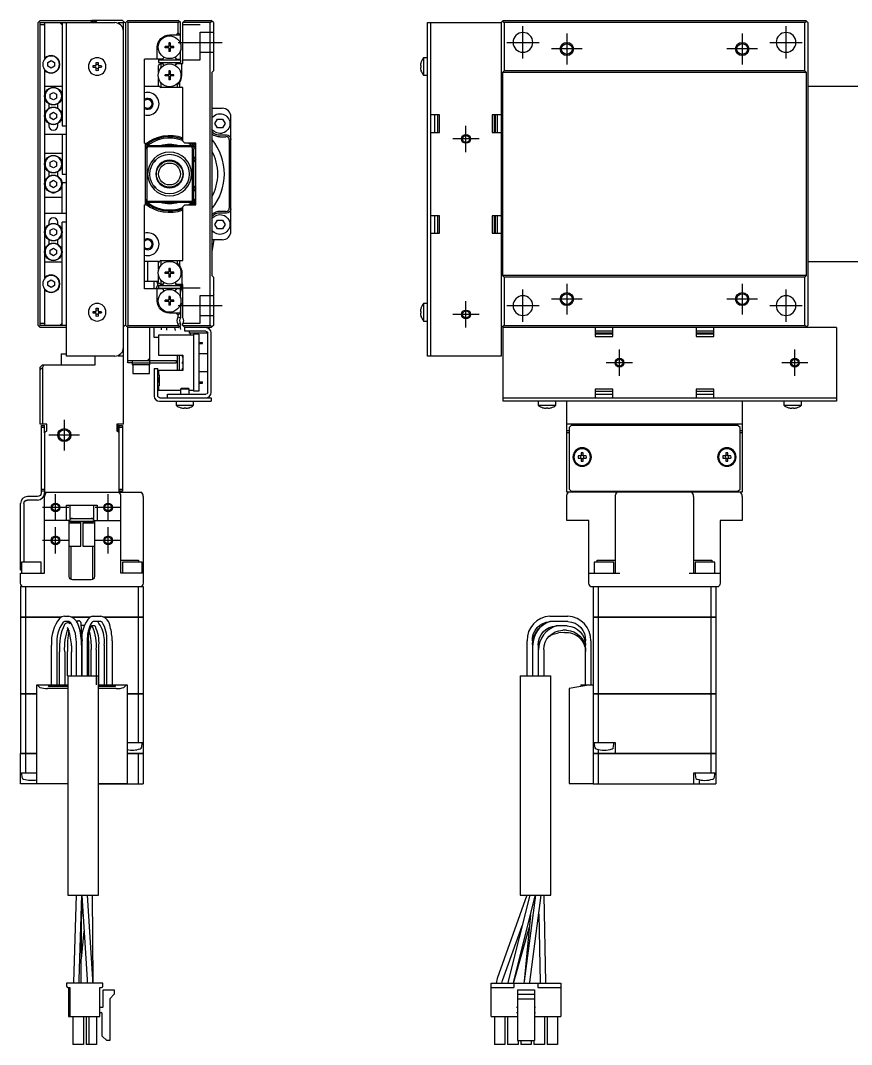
# Model space of a CAD drawing. Extents: x 0 to 727, y -8 to 425.
# Drawn here: x 384.5 to 574, y 103.5 to 336.9 of the extents above; entities that cross this region are included whole.
import ezdxf

# ---------------------------------------------------------------- set-up
doc = ezdxf.new("R2010")
doc.units = 0
doc.header["$LTSCALE"] = 0.5
doc.linetypes.add('CENTER', pattern=[50.8, 31.75, -6.35, 6.35, -6.35])
doc.linetypes.add('DASHED', pattern=[19.05, 12.7, -6.35])
for name, color, linetype in [('MSM_CENTER', 1, 'CENTER'), ('MSM_CONTINUOUS', 7, 'CONTINUOUS'), ('MSM_DASHED', 4, 'DASHED'), ('MSM_NARROW', 5, 'CONTINUOUS')]:
    doc.layers.add(name, color=color, linetype=linetype)

msp = doc.modelspace()

# ---------------------------------------------------------------- linework, layer by layer
at = {"layer": 'MSM_CENTER'}
for p, q in [((499.08, 328.21), (499.08, 335.61)), ((509.08, 333.91), (509.08, 326.91)), ((549.08, 333.91), (549.08, 326.91)), ((559.08, 328.21), (559.08, 335.61)), ((420.48, 331.91), (430.48, 331.91)), ((495.38, 331.91), (502.78, 331.91)), ((555.38, 331.91), (562.78, 331.91)), ((512.58, 330.41), (505.58, 330.41)), ((552.58, 330.41), (545.58, 330.41)), ((486.08, 306.91), (486.08, 312.91)), ((489.08, 309.91), (483.08, 309.91)), ((499.08, 268.21), (499.08, 275.61)), ((509.08, 276.91), (509.08, 269.91)), ((549.08, 276.91), (549.08, 269.91)), ((559.08, 268.21), (559.08, 275.61)), ((512.58, 273.41), (505.58, 273.41)), ((552.58, 273.41), (545.58, 273.41)), ((420.48, 271.91), (430.48, 271.91)), ((486.08, 266.91), (486.08, 272.91)), ((495.38, 271.91), (502.78, 271.91)), ((555.38, 271.91), (562.78, 271.91)), ((489.08, 269.91), (483.08, 269.91)), ((521.08, 255.91), (521.08, 261.91)), ((561.08, 255.91), (561.08, 261.91)), ((524.08, 258.91), (518.08, 258.91)), ((564.08, 258.91), (558.08, 258.91)), ((394.48, 245.91), (394.48, 238.91)), ((397.98, 242.41), (390.98, 242.41)), ((392.48, 222.91), (392.48, 228.91)), ((404.48, 222.91), (404.48, 228.91)), ((395.48, 225.91), (389.48, 225.91)), ((407.48, 225.91), (401.48, 225.91)), ((392.48, 215.41), (392.48, 221.41)), ((404.48, 215.41), (404.48, 221.41)), ((395.48, 218.41), (389.48, 218.41)), ((407.48, 218.41), (401.48, 218.41))]:
    msp.add_line(p, q, dxfattribs=at)
at = {"layer": 'MSM_CONTINUOUS'}
for p, q in [((388.98, 336.91), (388.48, 336.41)), ((388.48, 267.41), (388.48, 336.41)), ((388.73, 336.66), (388.98, 336.41)), ((388.98, 336.91), (400.48, 336.91)), ((388.98, 267.41), (388.98, 336.41)), ((388.98, 336.41), (405.98, 336.41)), ((389.98, 336.41), (389.98, 328.23)), ((393.48, 336.41), (393.98, 335.91)), ((393.98, 336.41), (393.98, 312.91)), ((394.98, 260.41), (394.98, 336.41)), ((400.98, 336.41), (400.48, 336.91)), ((400.48, 336.41), (400.73, 336.66)), ((400.58, 336.81), (400.78, 336.81)), ((400.68, 336.81), (400.78, 336.91)), ((407.78, 336.91), (400.78, 336.91)), ((401.08, 336.41), (401.08, 336.51)), ((401.28, 336.91), (401.28, 336.41)), ((401.48, 336.41), (401.48, 336.91)), ((401.48, 336.91), (401.98, 336.41)), ((406.78, 336.41), (407.98, 336.41)), ((408.48, 336.21), (407.78, 336.91)), ((407.98, 336.41), (408.13, 336.56)), ((407.98, 244.91), (407.98, 336.41)), ((408.48, 336.41), (408.98, 336.91)), ((408.48, 267.41), (408.48, 336.41)), ((408.73, 336.66), (408.98, 336.41)), ((408.98, 336.91), (420.48, 336.91)), ((420.48, 336.41), (408.98, 336.41)), ((408.98, 336.41), (408.98, 267.41)), ((420.98, 336.41), (420.48, 336.91)), ((420.48, 336.41), (420.73, 336.66)), ((420.48, 334.11), (420.48, 336.41)), ((420.98, 331.52), (420.98, 336.41)), ((421.98, 336.91), (421.48, 336.41)), ((421.48, 327.11), (421.48, 336.41)), ((427.78, 336.41), (421.48, 336.41)), ((421.98, 336.91), (427.98, 336.91)), ((427.78, 336.41), (428.13, 336.76)), ((427.78, 267.41), (427.78, 336.41)), ((428.48, 336.41), (427.98, 336.91)), ((428.48, 336.41), (428.48, 325.41)), ((477.28, 260.41), (477.28, 336.41)), ((477.28, 336.41), (494.08, 336.41)), ((478.08, 260.41), (478.08, 336.41)), ((494.08, 336.41), (494.58, 336.91)), ((494.08, 336.41), (494.08, 260.41)), ((494.43, 336.76), (494.78, 336.41)), ((494.58, 336.91), (563.58, 336.91)), ((494.78, 336.41), (494.78, 325.41)), ((563.38, 336.41), (494.78, 336.41)), ((563.38, 336.41), (563.73, 336.76)), ((563.38, 325.41), (563.38, 336.41)), ((563.58, 336.91), (564.08, 336.41)), ((564.08, 336.41), (564.08, 267.41)), ((389.98, 335.91), (388.98, 335.91)), ((420.48, 334.11), (419.98, 333.61)), ((420.84, 333.61), (420.48, 334.11)), ((418.63, 331.81), (418.34, 331.81)), ((418.34, 331.81), (418.34, 331.01)), ((418.48, 333.61), (420.98, 333.61)), ((418.63, 331.81), (418.63, 331.01)), ((415.68, 328.11), (415.68, 330.81)), ((418.28, 330.95), (417.48, 330.95)), ((417.48, 330.66), (417.48, 330.95)), ((418.28, 330.66), (417.48, 330.66)), ((418.01, 330.95), (418.01, 330.66)), ((418.63, 331.28), (418.34, 331.28)), ((418.34, 330.6), (418.34, 329.81)), ((418.34, 330.34), (418.63, 330.34)), ((418.63, 329.81), (418.34, 329.81)), ((418.63, 330.6), (418.63, 329.81)), ((419.48, 330.95), (418.69, 330.95)), ((419.48, 330.66), (418.69, 330.66)), ((418.95, 330.95), (418.95, 330.66)), ((419.48, 330.66), (419.48, 330.95)), ((420.98, 328.11), (420.98, 330.09)), ((390.73, 327.34), (391.48, 327.77)), ((390.73, 326.47), (390.73, 327.34)), ((391.48, 327.77), (392.23, 327.34)), ((392.23, 327.34), (392.23, 326.47)), ((401.78, 326.61), (401.78, 327.34)), ((402.18, 327.34), (402.18, 326.61)), ((416.93, 328.11), (412.78, 328.11)), ((412.78, 308.91), (412.78, 328.11)), ((415.98, 327.91), (415.98, 327.31)), ((415.98, 327.91), (420.98, 327.91)), ((415.98, 327.31), (420.98, 327.31)), ((416.48, 327.11), (415.98, 326.61)), ((416.48, 327.11), (416.48, 326.07)), ((416.48, 327.11), (416.93, 327.11)), ((417.08, 328.37), (416.93, 328.11)), ((416.93, 327.11), (417.06, 326.88)), ((420.03, 328.11), (419.88, 328.37)), ((420.03, 327.11), (419.9, 326.88)), ((420.03, 328.11), (420.98, 328.11)), ((420.03, 327.11), (421.48, 327.11)), ((420.98, 327.91), (420.98, 327.31)), ((421.28, 324.41), (421.28, 327.11)), ((475.82, 327.36), (475.82, 327.34)), ((476.38, 328.41), (476.38, 324.41)), ((477.28, 328.41), (476.38, 328.41)), ((389.98, 325.58), (389.98, 278.23)), ((391.48, 326.04), (390.73, 326.47)), ((392.23, 326.47), (391.48, 326.04)), ((401.05, 326.61), (401.78, 326.61)), ((401.78, 326.21), (401.05, 326.21)), ((401.78, 325.48), (401.78, 326.21)), ((402.18, 326.61), (402.91, 326.61)), ((402.91, 326.21), (402.18, 326.21)), ((402.18, 326.21), (402.18, 325.48)), ((415.98, 325.12), (415.98, 326.61)), ((418.28, 324.55), (417.48, 324.55)), ((417.48, 324.26), (417.48, 324.55)), ((418.01, 324.55), (418.01, 324.26)), ((418.63, 325.41), (418.34, 325.41)), ((418.34, 325.41), (418.34, 324.61)), ((418.63, 324.88), (418.34, 324.88)), ((418.63, 325.41), (418.63, 324.61)), ((419.48, 324.55), (418.69, 324.55)), ((418.95, 324.55), (418.95, 324.26)), ((419.48, 324.26), (419.48, 324.55)), ((428.48, 325.41), (428.13, 325.06)), ((428.13, 325.06), (428.13, 278.76)), ((475.69, 326.61), (475.82, 326.61)), ((475.82, 326.21), (475.69, 326.21)), ((475.82, 326.61), (475.82, 326.21)), ((475.82, 325.48), (475.82, 325.46)), ((494.78, 325.41), (494.43, 325.06)), ((494.43, 325.06), (494.43, 278.76)), ((563.73, 325.06), (494.43, 325.06)), ((563.38, 325.41), (494.78, 325.41)), ((563.73, 325.06), (563.38, 325.41)), ((563.73, 278.76), (563.73, 325.06)), ((415.98, 322.11), (415.98, 323.69)), ((415.98, 322.11), (416.48, 321.61)), ((416.48, 322.75), (416.48, 321.61)), ((418.28, 324.26), (417.48, 324.26)), ((418.34, 324.2), (418.34, 323.41)), ((418.34, 323.94), (418.63, 323.94)), ((418.63, 323.41), (418.34, 323.41)), ((418.63, 324.2), (418.63, 323.41)), ((419.48, 324.26), (418.69, 324.26)), ((420.28, 321.61), (420.28, 322.26)), ((420.78, 322.81), (420.78, 321.61)), ((476.38, 324.41), (477.28, 324.41)), ((389.98, 321.91), (393.98, 321.91)), ((391.23, 320.09), (391.98, 320.52)), ((391.23, 319.22), (391.23, 320.09)), ((391.98, 320.52), (392.73, 320.09)), ((392.73, 320.09), (392.73, 319.22)), ((412.78, 321.91), (416.18, 321.91)), ((421.48, 321.61), (416.48, 321.61)), ((421.48, 309.41), (421.48, 321.61)), ((564.08, 321.91), (601.58, 321.91)), ((390.98, 317.92), (390.98, 316.89)), ((391.98, 318.79), (391.23, 319.22)), ((392.73, 319.22), (391.98, 318.79)), ((392.98, 316.89), (392.98, 317.92)), ((391.23, 315.59), (391.98, 316.02)), ((391.23, 314.72), (391.23, 315.59)), ((391.98, 316.02), (392.73, 315.59)), ((392.73, 315.59), (392.73, 314.72)), ((428.13, 316.91), (430.48, 316.91)), ((480.08, 315.41), (478.08, 315.41)), ((478.88, 315.41), (478.88, 311.41)), ((479.58, 315.41), (479.58, 311.41)), ((480.08, 311.41), (480.08, 315.41)), ((494.08, 315.41), (492.08, 315.41)), ((492.08, 315.41), (492.08, 311.41)), ((492.58, 311.41), (492.58, 315.41)), ((492.78, 311.41), (492.78, 315.41)), ((493.28, 311.41), (493.28, 315.41)), ((390.98, 313.42), (390.98, 312.91)), ((391.98, 314.29), (391.23, 314.72)), ((392.73, 314.72), (391.98, 314.29)), ((392.98, 312.91), (392.98, 313.42)), ((393.98, 312.91), (394.98, 312.91)), ((428.83, 313.41), (429.4, 314.41)), ((429.4, 312.41), (428.83, 313.41)), ((429.4, 314.41), (430.56, 314.41)), ((430.56, 314.41), (431.14, 313.41)), ((431.14, 313.41), (430.56, 312.41)), ((432.48, 288.91), (432.48, 314.91)), ((394.98, 310.91), (389.98, 310.91)), ((393.98, 310.91), (393.98, 301.91)), ((430.56, 312.41), (429.4, 312.41)), ((429.98, 310.81), (431.48, 310.81)), ((429.98, 310.42), (431.35, 310.42)), ((478.08, 311.41), (480.08, 311.41)), ((492.08, 311.41), (494.08, 311.41)), ((412.78, 308.91), (412.98, 308.91)), ((412.98, 294.91), (412.98, 308.91)), ((413.48, 308.11), (413.28, 307.91)), ((413.48, 308.11), (413.78, 308.41)), ((423.48, 308.11), (413.48, 308.11)), ((413.78, 308.41), (423.18, 308.41)), ((421.98, 308.91), (421.48, 309.41)), ((424.48, 308.91), (421.98, 308.91)), ((423.18, 308.41), (423.98, 307.61)), ((424.48, 294.91), (424.48, 308.91)), ((432.1, 309.68), (432.1, 294.13)), ((393.98, 306.61), (389.98, 306.61)), ((412.98, 307.61), (413.28, 307.91)), ((413.28, 307.91), (413.28, 295.91)), ((423.68, 295.91), (423.68, 307.91)), ((423.98, 307.61), (423.98, 296.21)), ((391.23, 304.59), (391.98, 305.02)), ((391.23, 303.72), (391.23, 304.59)), ((391.98, 303.29), (391.23, 303.72)), ((391.98, 305.02), (392.73, 304.59)), ((392.73, 303.72), (391.98, 303.29)), ((392.73, 304.59), (392.73, 303.72)), ((414.92, 304.66), (414.92, 304.66)), ((414.92, 304.66), (415.06, 304.66)), ((415.06, 304.66), (415.28, 304.88)), ((415.06, 304.66), (415.06, 304.83)), ((415.28, 305.07), (415.28, 304.88)), ((417.11, 304.71), (417.04, 304.71)), ((417.11, 304.71), (417.17, 304.77)), ((419.79, 304.77), (419.86, 304.71)), ((419.92, 304.71), (419.86, 304.71)), ((390.98, 302.42), (390.98, 301.39)), ((392.98, 301.39), (392.98, 302.42)), ((393.98, 301.91), (394.98, 301.91)), ((415.52, 302.97), (415.52, 302.97)), ((421.45, 302.97), (421.45, 302.97)), ((391.23, 300.09), (391.98, 300.52)), ((391.23, 299.22), (391.23, 300.09)), ((391.98, 298.79), (391.23, 299.22)), ((391.98, 300.52), (392.73, 300.09)), ((392.73, 299.22), (391.98, 298.79)), ((392.73, 300.09), (392.73, 299.22)), ((393.98, 292.91), (393.98, 299.91)), ((394.98, 299.91), (393.98, 299.91)), ((415.06, 299.16), (414.92, 299.16)), ((414.92, 299.16), (414.92, 299.16)), ((415.06, 298.99), (415.06, 299.16)), ((415.28, 298.93), (415.06, 299.16)), ((415.28, 298.93), (415.28, 298.74)), ((389.98, 296.61), (393.98, 296.61)), ((412.78, 294.91), (412.98, 294.91)), ((412.78, 275.71), (412.78, 294.91)), ((413.78, 295.41), (412.98, 296.21)), ((413.48, 295.71), (423.48, 295.71)), ((423.18, 295.41), (413.78, 295.41)), ((421.48, 294.41), (421.98, 294.91)), ((421.48, 282.21), (421.48, 294.41)), ((421.98, 294.91), (424.48, 294.91)), ((423.48, 295.71), (423.18, 295.41)), ((423.48, 295.71), (423.68, 295.91)), ((423.98, 296.21), (423.68, 295.91)), ((394.98, 292.91), (389.98, 292.91)), ((431.35, 293.39), (429.98, 293.39)), ((431.48, 293.01), (429.98, 293.01)), ((480.08, 292.41), (478.08, 292.41)), ((478.88, 292.41), (478.88, 288.41)), ((479.58, 292.41), (479.58, 288.41)), ((480.08, 288.41), (480.08, 292.41)), ((494.08, 292.41), (492.08, 292.41)), ((492.08, 292.41), (492.08, 288.41)), ((492.58, 288.41), (492.58, 292.41)), ((492.78, 288.41), (492.78, 292.41)), ((493.28, 288.41), (493.28, 292.41)), ((390.98, 290.91), (390.98, 290.39)), ((391.23, 289.09), (391.98, 289.52)), ((391.98, 289.52), (392.73, 289.09)), ((392.98, 290.39), (392.98, 290.91)), ((393.98, 267.41), (393.98, 290.91)), ((394.98, 290.91), (393.98, 290.91)), ((428.83, 290.41), (429.4, 291.41)), ((429.4, 289.41), (428.83, 290.41)), ((429.4, 291.41), (430.56, 291.41)), ((430.56, 291.41), (431.14, 290.41)), ((431.14, 290.41), (430.56, 289.41)), ((391.23, 288.22), (391.23, 289.09)), ((391.98, 287.79), (391.23, 288.22)), ((392.73, 288.22), (391.98, 287.79)), ((392.73, 289.09), (392.73, 288.22)), ((430.56, 289.41), (429.4, 289.41)), ((478.08, 288.41), (480.08, 288.41)), ((492.08, 288.41), (494.08, 288.41)), ((390.98, 286.92), (390.98, 285.89)), ((391.23, 284.59), (391.98, 285.02)), ((391.98, 285.02), (392.73, 284.59)), ((392.98, 285.89), (392.98, 286.92)), ((428.61, 286.91), (428.13, 284.22)), ((430.48, 286.91), (428.13, 286.91)), ((391.23, 283.72), (391.23, 284.59)), ((391.98, 283.29), (391.23, 283.72)), ((392.73, 283.72), (391.98, 283.29)), ((392.73, 284.59), (392.73, 283.72)), ((389.98, 281.91), (393.98, 281.91)), ((415.98, 281.96), (412.78, 281.96)), ((413.48, 281.96), (413.48, 277.46)), ((416.48, 282.21), (415.98, 281.71)), ((415.98, 280.12), (415.98, 281.96)), ((415.98, 281.91), (416.18, 281.91)), ((416.17, 281.9), (416.17, 281.91)), ((416.48, 282.21), (416.48, 281.07)), ((416.48, 282.21), (421.48, 282.21)), ((418.63, 280.41), (418.34, 280.41)), ((418.34, 280.41), (418.34, 279.61)), ((418.63, 280.41), (418.63, 279.61)), ((420.28, 281.55), (420.28, 282.21)), ((420.78, 282.21), (420.78, 281)), ((601.58, 281.91), (564.08, 281.91)), ((390.73, 277.34), (391.48, 277.77)), ((391.48, 277.77), (392.23, 277.34)), ((415.98, 277.21), (415.98, 278.69)), ((418.28, 279.55), (417.48, 279.55)), ((417.48, 279.26), (417.48, 279.55)), ((418.28, 279.26), (417.48, 279.26)), ((418.01, 279.55), (418.01, 279.26)), ((418.63, 279.88), (418.34, 279.88)), ((418.34, 279.2), (418.34, 278.41)), ((418.34, 278.94), (418.63, 278.94)), ((418.63, 278.41), (418.34, 278.41)), ((418.63, 279.2), (418.63, 278.41)), ((419.48, 279.55), (418.69, 279.55)), ((419.48, 279.26), (418.69, 279.26)), ((418.95, 279.55), (418.95, 279.26)), ((419.48, 279.26), (419.48, 279.55)), ((421.28, 279.41), (421.28, 276.71)), ((428.13, 278.76), (428.48, 278.41)), ((428.48, 278.41), (428.48, 267.41)), ((494.43, 278.76), (494.78, 278.41)), ((563.73, 278.76), (494.43, 278.76)), ((494.78, 278.41), (494.78, 267.41)), ((563.38, 278.41), (494.78, 278.41)), ((563.38, 278.41), (563.73, 278.76)), ((563.38, 267.41), (563.38, 278.41)), ((389.98, 275.58), (389.98, 267.41)), ((390.73, 276.47), (390.73, 277.34)), ((391.48, 276.04), (390.73, 276.47)), ((392.23, 276.47), (391.48, 276.04)), ((392.23, 277.34), (392.23, 276.47)), ((412.78, 277.46), (415.98, 277.46)), ((416.93, 275.71), (412.78, 275.71)), ((415.01, 275.71), (415.01, 277.46)), ((415.48, 277.46), (415.98, 276.28)), ((415.68, 273.01), (415.68, 275.71)), ((415.98, 277.21), (416.48, 276.71)), ((415.98, 276.51), (415.98, 275.91)), ((415.98, 276.51), (420.98, 276.51)), ((415.98, 275.91), (420.98, 275.91)), ((416.14, 275.91), (416.22, 275.71)), ((416.48, 277.75), (416.48, 276.71)), ((416.93, 276.71), (416.48, 276.71)), ((416.93, 276.71), (417.06, 276.93)), ((417.08, 275.45), (416.93, 275.71)), ((420.03, 275.71), (419.88, 275.45)), ((420.03, 276.71), (419.9, 276.93)), ((421.48, 276.71), (420.03, 276.71)), ((420.98, 275.71), (420.03, 275.71)), ((420.74, 275.71), (420.82, 275.91)), ((420.98, 274.75), (421.41, 276.71)), ((420.98, 276.28), (421.16, 276.71)), ((420.98, 276.51), (420.98, 275.91)), ((420.98, 273.72), (420.98, 275.71)), ((421.48, 269.17), (421.48, 276.71)), ((418.28, 273.15), (417.48, 273.15)), ((417.48, 272.86), (417.48, 273.15)), ((418.01, 273.15), (418.01, 272.86)), ((418.63, 274.01), (418.34, 274.01)), ((418.34, 274.01), (418.34, 273.21)), ((418.63, 273.48), (418.34, 273.48)), ((418.63, 274.01), (418.63, 273.21)), ((419.48, 273.15), (418.69, 273.15)), ((418.95, 273.15), (418.95, 272.86)), ((419.48, 272.86), (419.48, 273.15)), ((401.78, 270.61), (401.78, 271.34)), ((402.18, 271.34), (402.18, 270.61)), ((418.28, 272.86), (417.48, 272.86)), ((418.34, 272.8), (418.34, 272.01)), ((418.34, 272.54), (418.63, 272.54)), ((418.63, 272.01), (418.34, 272.01)), ((418.63, 272.8), (418.63, 272.01)), ((419.48, 272.86), (418.69, 272.86)), ((420.98, 272.29), (420.98, 269.17)), ((421.03, 269.08), (420.98, 270.75)), ((475.82, 271.36), (475.82, 271.34)), ((476.38, 272.41), (476.38, 268.41)), ((477.28, 272.41), (476.38, 272.41)), ((401.05, 270.61), (401.78, 270.61)), ((401.78, 270.21), (401.05, 270.21)), ((401.78, 269.48), (401.78, 270.21)), ((402.18, 270.61), (402.91, 270.61)), ((402.91, 270.21), (402.18, 270.21)), ((402.18, 270.21), (402.18, 269.48)), ((420.98, 270.21), (418.48, 270.21)), ((419.98, 270.21), (420.48, 269.71)), ((420.48, 269.71), (420.84, 270.21)), ((420.48, 269.34), (420.48, 269.71)), ((420.48, 269.34), (420.98, 269.17)), ((475.69, 270.61), (475.82, 270.61)), ((475.82, 270.21), (475.69, 270.21)), ((475.82, 270.61), (475.82, 270.21)), ((475.82, 269.48), (475.82, 269.46)), ((388.48, 267.41), (388.98, 266.91)), ((388.98, 267.41), (388.73, 267.16)), ((388.98, 267.91), (389.98, 267.91)), ((394.98, 267.41), (388.98, 267.41)), ((394.98, 266.91), (388.98, 266.91)), ((393.98, 267.91), (393.48, 267.41)), ((407.98, 267.11), (408.48, 267.61)), ((408.13, 267.26), (407.98, 267.41)), ((408.98, 266.91), (408.48, 267.41)), ((408.98, 267.41), (408.73, 267.16)), ((408.98, 267.41), (420.48, 267.41)), ((420.48, 266.91), (408.98, 266.91)), ((408.98, 258.91), (408.98, 266.91)), ((413.98, 258.41), (413.98, 266.91)), ((415.01, 264.66), (415.01, 266.91)), ((416.58, 266.91), (416.54, 266.42)), ((417.83, 266.3), (417.89, 266.91)), ((419.63, 266.91), (419.74, 266.24)), ((420.48, 267.68), (420.98, 267.85)), ((420.48, 267.41), (420.48, 267.68)), ((420.73, 267.16), (420.48, 267.41)), ((420.48, 266.91), (420.98, 267.41)), ((421.02, 266.47), (420.88, 267.3)), ((420.98, 267.85), (420.98, 267.41)), ((421.48, 267.41), (421.48, 267.85)), ((421.48, 267.41), (427.78, 267.41)), ((421.48, 267.41), (421.98, 266.91)), ((421.98, 266.11), (421.98, 266.91)), ((427.98, 266.91), (421.98, 266.91)), ((426.78, 266.11), (421.98, 266.11)), ((422.98, 266.11), (422.98, 265.61)), ((428.13, 267.06), (427.78, 267.41)), ((427.98, 266.91), (428.13, 267.06)), ((428.48, 267.41), (428.13, 267.06)), ((476.38, 268.41), (477.28, 268.41)), ((494.43, 267.06), (494.08, 267.41)), ((494.78, 267.41), (494.43, 267.06)), ((494.58, 266.91), (494.43, 267.06)), ((494.58, 250.11), (494.58, 266.91)), ((570.58, 266.91), (494.58, 266.91)), ((494.78, 267.41), (563.38, 267.41)), ((515.58, 266.91), (515.58, 264.91)), ((519.58, 266.11), (515.58, 266.11)), ((519.58, 264.91), (519.58, 266.91)), ((538.58, 266.91), (538.58, 264.91)), ((542.58, 266.11), (538.58, 266.11)), ((542.58, 264.91), (542.58, 266.91)), ((563.73, 267.06), (563.38, 267.41)), ((564.08, 267.41), (563.58, 266.91)), ((570.58, 266.91), (570.58, 250.11)), ((415.98, 264.66), (415.01, 264.66)), ((415.98, 265.16), (415.98, 260.66)), ((423.98, 265.16), (415.98, 265.16)), ((426.98, 265.61), (422.98, 265.61)), ((423.29, 265.16), (423.29, 265.61)), ((425.18, 265.41), (423.98, 265.41)), ((423.98, 265.41), (423.98, 252.41)), ((425.18, 265.41), (425.18, 252.41)), ((426.98, 265.61), (426.98, 266.05)), ((427.18, 252.11), (427.18, 265.71)), ((427.98, 252.11), (427.98, 265.71)), ((519.58, 265.61), (515.58, 265.61)), ((519.58, 265.41), (515.58, 265.41)), ((515.58, 264.91), (519.58, 264.91)), ((542.58, 265.61), (538.58, 265.61)), ((542.58, 265.41), (538.58, 265.41)), ((538.58, 264.91), (542.58, 264.91)), ((425.18, 263.53), (425.98, 263.53)), ((425.18, 263.28), (425.98, 263.28)), ((425.98, 263.28), (425.98, 263.53)), ((393.73, 260.91), (394.98, 260.91)), ((393.73, 260.91), (393.73, 258.41)), ((405.98, 260.41), (394.98, 260.41)), ((401.48, 258.41), (401.48, 260.41)), ((407.98, 260.41), (406.78, 260.41)), ((408.98, 259.41), (419.98, 259.41)), ((409.98, 259.41), (409.98, 258.41)), ((413.98, 259.91), (413.48, 259.41)), ((415.98, 260.66), (421.48, 260.66)), ((419.98, 259.41), (419.98, 258.91)), ((420.28, 257.16), (420.28, 260.66)), ((420.78, 257.16), (420.78, 260.66)), ((421.48, 260.66), (421.48, 257.16)), ((427.18, 260.91), (425.18, 260.91)), ((494.08, 260.41), (477.28, 260.41)), ((388.98, 257.91), (389.48, 258.41)), ((388.98, 244.91), (388.98, 257.91)), ((389.48, 257.79), (388.98, 257.29)), ((389.79, 258.41), (389.48, 257.79)), ((389.48, 258.41), (401.48, 258.41)), ((389.48, 257.79), (389.48, 244.91)), ((409.98, 258.91), (408.98, 258.91)), ((409.98, 258.91), (419.98, 258.91)), ((413.98, 258.41), (409.98, 258.41)), ((410.08, 258.41), (410.08, 256.41)), ((413.88, 256.41), (413.88, 258.41)), ((414.98, 257.61), (415.78, 257.61)), ((414.98, 257.61), (414.98, 251.31)), ((415.78, 251.41), (415.78, 257.61)), ((421.48, 257.16), (415.98, 257.16)), ((415.98, 257.16), (415.98, 256.16)), ((425.18, 256.91), (427.18, 256.91)), ((410.08, 256.41), (413.88, 256.41)), ((415.98, 256.16), (416.08, 256.16)), ((415.98, 255.36), (415.98, 254.46)), ((416.08, 255.36), (415.98, 255.36)), ((416.08, 254.98), (415.98, 254.98)), ((416.08, 254.83), (415.98, 254.83)), ((416.08, 254.46), (415.98, 254.46)), ((416.08, 256.16), (416.08, 253.66)), ((425.18, 254.53), (425.98, 254.53)), ((425.98, 254.28), (425.98, 254.53)), ((415.98, 253.66), (416.08, 253.66)), ((415.98, 253.66), (415.98, 252.66)), ((415.98, 252.66), (420.98, 252.66)), ((421.18, 253.11), (420.98, 252.91)), ((422.98, 252.91), (420.98, 252.91)), ((420.98, 252.91), (420.98, 251.71)), ((421.18, 253.11), (422.78, 253.11)), ((422.98, 252.91), (422.78, 253.11)), ((422.98, 251.71), (422.98, 252.91)), ((422.98, 252.66), (423.98, 252.66)), ((425.18, 252.41), (423.98, 252.41)), ((425.18, 254.28), (425.98, 254.28)), ((519.58, 252.91), (515.58, 252.91)), ((515.58, 252.91), (515.58, 250.91)), ((515.58, 252.41), (519.58, 252.41)), ((519.58, 250.91), (519.58, 252.91)), ((542.58, 252.91), (538.58, 252.91)), ((538.58, 252.91), (538.58, 250.91)), ((538.58, 252.41), (542.58, 252.41)), ((542.58, 250.91), (542.58, 252.91)), ((416.18, 250.11), (427.98, 250.11)), ((416.28, 250.91), (427.98, 250.91)), ((417.98, 250.91), (417.98, 251.71)), ((417.98, 251.71), (426.78, 251.71)), ((419.98, 250.11), (419.98, 249.21)), ((423.98, 249.21), (423.98, 250.11)), ((427.98, 250.91), (427.98, 250.11)), ((494.58, 250.91), (570.58, 250.91)), ((570.58, 250.11), (494.58, 250.11)), ((502.58, 250.11), (502.58, 249.21)), ((506.58, 249.21), (506.58, 250.11)), ((509.08, 229.41), (509.08, 250.11)), ((515.58, 251.71), (519.58, 251.71)), ((538.58, 251.71), (542.58, 251.71)), ((549.08, 250.11), (549.08, 229.41)), ((558.58, 250.11), (558.58, 249.21)), ((562.58, 249.21), (562.58, 250.11)), ((419.98, 249.21), (423.98, 249.21)), ((421.03, 248.65), (421.05, 248.65)), ((421.78, 248.65), (422.18, 248.65)), ((421.78, 248.52), (421.78, 248.65)), ((422.18, 248.65), (422.18, 248.52)), ((422.91, 248.65), (422.93, 248.65)), ((502.58, 249.21), (506.58, 249.21)), ((503.63, 248.65), (503.65, 248.65)), ((504.38, 248.65), (504.78, 248.65)), ((504.38, 248.52), (504.38, 248.65)), ((504.78, 248.65), (504.78, 248.52)), ((505.51, 248.65), (505.53, 248.65)), ((558.58, 249.21), (562.58, 249.21)), ((559.63, 248.65), (559.65, 248.65)), ((560.38, 248.65), (560.78, 248.65)), ((560.38, 248.52), (560.38, 248.65)), ((560.78, 248.65), (560.78, 248.52)), ((561.51, 248.65), (561.53, 248.65)), ((390.48, 244.91), (388.98, 244.91)), ((389.18, 244.61), (389.98, 244.61)), ((389.18, 244.61), (389.18, 229.21)), ((389.98, 244.11), (389.18, 244.11)), ((389.98, 242.91), (389.98, 244.61)), ((390.48, 243.41), (389.98, 242.91)), ((389.98, 242.91), (389.98, 229.21)), ((390.48, 243.41), (390.48, 244.91)), ((407.98, 244.91), (406.48, 244.91)), ((406.48, 244.91), (406.48, 243.41)), ((406.98, 242.91), (406.48, 243.41)), ((406.73, 243.16), (406.73, 244.91)), ((406.98, 244.61), (407.78, 244.61)), ((406.98, 229.41), (406.98, 244.61)), ((407.78, 244.11), (406.98, 244.11)), ((407.78, 244.61), (407.78, 229.61)), ((549.08, 244.91), (509.08, 244.91)), ((509.58, 243.41), (509.08, 243.41)), ((509.58, 242.91), (509.08, 242.91)), ((510.08, 244.61), (509.58, 244.11)), ((509.58, 244.11), (509.58, 230.11)), ((548.08, 244.61), (510.08, 244.61)), ((514.58, 244.61), (514.58, 244.91)), ((515.33, 244.91), (515.33, 244.61)), ((520.83, 244.61), (520.83, 244.91)), ((524.28, 244.91), (524.08, 244.71)), ((534.08, 244.71), (524.08, 244.71)), ((524.08, 244.71), (524.08, 244.61)), ((534.08, 244.71), (533.88, 244.91)), ((534.08, 244.61), (534.08, 244.71)), ((537.33, 244.91), (537.33, 244.61)), ((542.83, 244.61), (542.83, 244.91)), ((543.58, 244.91), (543.58, 244.61)), ((548.58, 244.11), (548.08, 244.61)), ((548.58, 230.11), (548.58, 244.11)), ((549.08, 243.41), (548.58, 243.41)), ((549.08, 242.91), (548.58, 242.91)), ((512.34, 238.33), (512.34, 237.65)), ((512.82, 237.65), (512.82, 238.33)), ((545.34, 238.33), (545.34, 237.65)), ((545.82, 237.65), (545.82, 238.33)), ((512.34, 237.65), (511.66, 237.65)), ((511.66, 237.17), (512.34, 237.17)), ((512.34, 237.17), (512.34, 236.49)), ((513.5, 237.65), (512.82, 237.65)), ((512.82, 236.49), (512.82, 237.17)), ((512.82, 237.17), (513.5, 237.17)), ((545.34, 237.65), (544.66, 237.65)), ((544.66, 237.17), (545.34, 237.17)), ((545.34, 237.17), (545.34, 236.49)), ((546.5, 237.65), (545.82, 237.65)), ((545.82, 236.49), (545.82, 237.17)), ((545.82, 237.17), (546.5, 237.17)), ((389.18, 230.11), (389.98, 230.11)), ((389.98, 229.61), (389.18, 229.61)), ((389.98, 229.41), (406.98, 229.41)), ((406.98, 230.11), (407.78, 230.11)), ((407.78, 229.61), (406.98, 229.61)), ((407, 229.41), (412.1, 229.41)), ((549.08, 229.41), (509.08, 229.41)), ((509.58, 230.11), (510.08, 229.61)), ((510.08, 229.61), (548.08, 229.61)), ((514.58, 229.61), (514.58, 229.41)), ((519.08, 229.61), (519.08, 229.41)), ((520.08, 229.61), (520.08, 229.41)), ((521.58, 229.61), (521.58, 229.41)), ((536.58, 229.41), (536.58, 229.61)), ((538.08, 229.61), (538.08, 229.41)), ((539.08, 229.41), (539.08, 229.61)), ((543.58, 229.41), (543.58, 229.61)), ((548.08, 229.61), (548.58, 230.11)), ((384.48, 211.61), (384.48, 226.81)), ((385.28, 226.81), (385.28, 213.41)), ((388.38, 228.41), (386.08, 228.41)), ((388.38, 227.61), (386.08, 227.61)), ((389.98, 210.91), (389.98, 228.41)), ((394.98, 226.41), (401.98, 226.41)), ((394.98, 222.91), (394.98, 226.41)), ((395.73, 226.41), (395.73, 223.41)), ((401.23, 223.41), (401.23, 226.41)), ((401.98, 226.41), (401.98, 222.91)), ((407.38, 210.91), (407.38, 228.41)), ((412.48, 228.41), (412.48, 208.91)), ((509.08, 222.91), (509.08, 228.41)), ((520.18, 210.91), (520.18, 228.41)), ((537.98, 228.41), (537.98, 210.91)), ((549.08, 228.41), (549.08, 222.91)), ((395.61, 222.91), (389.98, 222.91)), ((395.58, 210.21), (395.58, 222.61)), ((398.23, 222.31), (395.58, 222.31)), ((395.61, 222.91), (395.61, 222.82)), ((395.61, 222.82), (395.64, 222.9)), ((395.61, 222.81), (401.36, 222.81)), ((395.73, 223.41), (401.23, 223.41)), ((396.18, 222.81), (395.98, 222.61)), ((400.98, 222.61), (395.98, 222.61)), ((395.98, 222.61), (395.98, 222.31)), ((398.23, 217.11), (398.23, 222.31)), ((398.73, 222.31), (398.73, 217.11)), ((401.38, 222.31), (398.73, 222.31)), ((400.98, 222.61), (400.78, 222.81)), ((400.98, 222.31), (400.98, 222.61)), ((401.33, 222.89), (401.35, 222.82)), ((401.35, 222.91), (401.35, 222.82)), ((401.35, 222.91), (407.38, 222.91)), ((401.38, 222.61), (401.38, 210.21)), ((514.08, 222.91), (509.08, 222.91)), ((514.08, 208.91), (514.08, 222.91)), ((544.08, 222.91), (544.08, 208.91)), ((549.08, 222.91), (544.08, 222.91)), ((395.58, 217.11), (398.23, 217.11)), ((395.98, 217.11), (395.98, 209.51)), ((398.73, 217.11), (401.38, 217.11)), ((400.98, 209.51), (400.98, 217.11)), ((389.23, 213.41), (384.73, 213.41)), ((384.73, 213.41), (384.73, 210.91)), ((389.23, 210.91), (389.23, 213.41)), ((407.38, 213.91), (411.43, 213.91)), ((412.23, 213.41), (407.73, 213.41)), ((407.73, 213.41), (407.73, 210.91)), ((411.43, 213.91), (411.43, 213.41)), ((412.23, 210.91), (412.23, 213.41)), ((519.83, 213.41), (515.33, 213.41)), ((515.33, 213.41), (515.33, 210.91)), ((516, 213.41), (516, 213.91)), ((516, 213.91), (520.18, 213.91)), ((519.83, 210.91), (519.83, 213.41)), ((537.98, 213.91), (542.16, 213.91)), ((542.83, 213.41), (538.33, 213.41)), ((538.33, 213.41), (538.33, 210.91)), ((542.16, 213.91), (542.16, 213.41)), ((542.83, 210.91), (542.83, 213.41)), ((384.48, 212.11), (384.73, 212.11)), ((384.73, 211.61), (384.48, 211.61)), ((384.48, 208.91), (384.48, 210.91)), ((384.48, 210.91), (389.98, 210.91)), ((412.48, 210.91), (407.38, 210.91)), ((514.08, 210.91), (521.18, 210.91)), ((536.98, 210.91), (544.08, 210.91)), ((384.48, 207.91), (384.48, 200.92)), ((384.48, 207.91), (412.48, 207.91)), ((385.64, 207.91), (385.64, 200.92)), ((400.58, 209.41), (396.38, 209.41)), ((411.33, 207.91), (411.33, 200.92)), ((412.48, 207.91), (412.48, 200.92)), ((514.46, 207.91), (543.7, 207.91)), ((515.08, 207.91), (515.08, 200.92)), ((516.23, 207.91), (516.23, 200.92)), ((541.92, 207.91), (541.92, 200.92)), ((543.08, 207.91), (543.08, 200.92)), ((393.77, 200.92), (384.48, 200.92)), ((384.48, 200.91), (384.48, 183.42)), ((384.48, 200.91), (393.76, 200.91)), ((384.49, 200.91), (384.49, 200.92)), ((385.64, 200.91), (385.64, 200.92)), ((385.64, 200.91), (385.64, 183.42)), ((394.53, 201.11), (395.49, 201.11)), ((400.38, 200.92), (396.13, 200.92)), ((396.16, 200.91), (400.36, 200.91)), ((401.09, 201.11), (402.83, 201.11)), ((412.48, 200.92), (403.43, 200.92)), ((403.45, 200.91), (412.48, 200.91)), ((411.33, 200.91), (411.33, 200.92)), ((411.33, 200.91), (411.33, 183.42)), ((412.47, 200.91), (412.47, 200.92)), ((412.48, 200.91), (412.48, 183.42)), ((505.23, 201.11), (509.33, 201.11)), ((515.08, 200.92), (543.08, 200.92)), ((515.08, 200.91), (515.08, 162.91)), ((543.08, 200.91), (515.08, 200.91)), ((515.09, 200.91), (515.09, 200.92)), ((516.23, 200.91), (516.23, 200.92)), ((516.23, 200.91), (516.23, 183.42)), ((541.92, 200.91), (541.92, 200.92)), ((541.92, 200.91), (541.92, 183.42)), ((543.07, 200.91), (543.07, 200.92)), ((543.08, 200.91), (543.08, 183.42)), ((395.5, 199.91), (394.53, 199.91)), ((395.31, 198.39), (395.15, 198.44)), ((395.52, 199.59), (395.56, 199.57)), ((395.56, 199.57), (395.76, 199.5)), ((397.31, 199.95), (397.49, 200.07)), ((397.49, 200.07), (397.69, 200.11)), ((398.35, 199.1), (398.41, 199.11)), ((398.41, 199.11), (398.81, 199.11)), ((398.81, 199.11), (398.84, 199.11)), ((398.84, 199.11), (399.07, 199.05)), ((401.43, 198.91), (400.69, 198.91)), ((402.83, 199.91), (401.09, 199.91)), ((509.33, 199.91), (505.23, 199.91)), ((505.23, 199.9), (505.27, 199.91)), ((509.17, 198.91), (506.69, 198.91)), ((399.91, 196.56), (399.98, 194.51)), ((508.56, 197.43), (507.18, 197.31)), ((509.02, 197.91), (508.14, 197.91)), ((391.58, 185.51), (391.58, 194.51)), ((392.78, 194.51), (392.78, 185.51)), ((397.23, 187.51), (397.23, 194.51)), ((398.43, 194.51), (398.43, 187.51)), ((398.53, 187.51), (398.53, 195.51)), ((399.73, 195.51), (399.73, 187.51)), ((399.98, 194.51), (399.98, 187.51)), ((402.38, 185.51), (402.38, 194.51)), ((403.58, 194.51), (403.58, 185.51)), ((404.18, 185.51), (404.18, 195.51)), ((405.38, 195.51), (405.38, 185.51)), ((500.03, 187.51), (500.03, 195.51)), ((501.23, 195.51), (501.23, 187.51)), ((501.33, 187.51), (501.33, 194.51)), ((502.68, 195.22), (502.53, 194.01)), ((502.53, 194.51), (502.53, 187.51)), ((502.63, 194.51), (502.68, 195.22)), ((502.63, 187.51), (502.63, 194.51)), ((502.68, 195.22), (502.69, 195.25)), ((502.69, 195.25), (502.68, 195.22)), ((513.33, 185.51), (513.33, 195.51)), ((514.53, 195.51), (514.53, 185.51)), ((393.38, 185.51), (393.38, 193.03)), ((394.58, 193.03), (394.58, 185.51)), ((395.18, 187.51), (395.18, 193.05)), ((396.13, 192.93), (396.13, 192.97)), ((396.13, 187.51), (396.13, 192.95)), ((400.58, 187.51), (400.58, 193.51)), ((401.78, 193.51), (401.78, 185.51)), ((503.83, 193.51), (503.83, 187.51)), ((513.33, 193.03), (513.32, 193.26)), ((395.25, 187.51), (402.25, 187.51)), ((395.25, 187.51), (395.25, 137.51)), ((402.25, 137.51), (402.25, 187.51)), ((498.43, 187.51), (505.43, 187.51)), ((498.43, 187.51), (498.43, 137.51)), ((505.43, 137.51), (505.43, 187.51)), ((388.18, 163.01), (388.18, 185.51)), ((388.18, 185.51), (395.25, 185.51)), ((388.89, 184.9), (388.29, 185.51)), ((395.25, 184.64), (390.66, 184.64)), ((390.88, 185.51), (390.88, 185.12)), ((395.25, 185.12), (390.88, 185.12)), ((402.25, 185.51), (408.78, 185.51)), ((406.08, 185.12), (402.25, 185.12)), ((406.3, 184.64), (402.25, 184.64)), ((406.08, 185.51), (406.08, 185.12)), ((408.68, 185.51), (408.07, 184.9)), ((408.78, 185.51), (408.78, 163.01)), ((514.48, 185.51), (509.58, 184.64)), ((509.58, 184.64), (509.58, 163.01)), ((512.28, 185.51), (512.28, 185.12)), ((512.28, 185.51), (515.08, 185.51)), ((384.48, 183.42), (388.18, 183.42)), ((384.48, 183.41), (384.48, 169.81)), ((388.18, 183.41), (384.48, 183.41)), ((384.49, 183.41), (384.49, 183.42)), ((385.64, 183.41), (385.64, 183.42)), ((385.64, 183.41), (385.64, 169.81)), ((408.78, 183.42), (412.48, 183.42)), ((412.48, 183.41), (408.78, 183.41)), ((411.33, 183.41), (411.33, 183.42)), ((411.33, 183.41), (411.33, 172.31)), ((412.47, 183.41), (412.47, 183.42)), ((412.48, 183.41), (412.48, 169.81)), ((515.08, 183.42), (543.08, 183.42)), ((543.08, 183.41), (515.08, 183.41)), ((515.09, 183.41), (515.09, 183.42)), ((516.23, 183.41), (516.23, 183.42)), ((516.23, 183.41), (516.23, 172.31)), ((541.92, 183.41), (541.92, 183.42)), ((541.92, 183.41), (541.92, 169.81)), ((543.07, 183.41), (543.07, 183.42)), ((543.08, 183.41), (543.08, 169.81)), ((408.78, 172.31), (412.48, 172.31)), ((412.15, 171.32), (412.21, 172.09)), ((515.08, 172.31), (520.08, 172.31)), ((515.35, 172.09), (515.41, 171.32)), ((516.33, 169.81), (516.33, 170.74)), ((519.74, 171.32), (519.81, 172.09)), ((520.08, 172.31), (520.08, 169.81)), ((384.48, 169.81), (388.18, 169.81)), ((388.18, 169.8), (384.48, 169.8)), ((384.48, 162.91), (384.48, 169.8)), ((384.49, 169.81), (384.49, 169.8)), ((385.64, 169.81), (385.64, 169.8)), ((385.64, 169.8), (385.64, 165.41)), ((408.78, 169.81), (412.48, 169.81)), ((412.48, 169.8), (408.78, 169.8)), ((411.33, 169.81), (411.33, 169.8)), ((411.33, 169.8), (411.33, 162.91)), ((412.47, 169.81), (412.47, 169.8)), ((412.48, 169.8), (412.48, 162.91)), ((515.08, 169.81), (543.08, 169.81)), ((543.08, 169.8), (515.08, 169.8)), ((515.09, 169.81), (515.09, 169.8)), ((516.23, 169.81), (516.23, 169.8)), ((516.23, 169.8), (516.23, 162.91)), ((541.92, 169.81), (541.92, 169.8)), ((541.92, 169.8), (541.92, 165.41)), ((543.07, 169.81), (543.07, 169.8)), ((543.08, 169.8), (543.08, 162.91)), ((384.48, 165.41), (388.18, 165.41)), ((384.75, 165.2), (384.82, 164.43)), ((538.08, 162.91), (538.08, 165.41)), ((538.08, 165.41), (543.08, 165.41)), ((538.35, 165.2), (538.41, 164.43)), ((539.33, 162.91), (539.33, 163.85)), ((542.74, 164.43), (542.81, 165.2)), ((395.25, 162.91), (384.48, 162.91)), ((388.18, 163.01), (395.25, 163.01)), ((388.23, 163.01), (388.23, 162.91)), ((402.25, 163.01), (408.78, 163.01)), ((402.25, 162.91), (412.48, 162.91)), ((509.58, 163.01), (515.08, 163.01)), ((515.08, 162.91), (543.08, 162.91)), ((395.25, 137.51), (402.25, 137.51)), ((397.18, 137.51), (396.54, 117.62)), ((397.86, 118.3), (398.48, 137.51)), ((398.34, 118.17), (398.48, 137.49)), ((398.48, 137.49), (399.68, 118.29)), ((400.98, 118.37), (399.78, 137.51)), ((401.03, 117.84), (400.88, 137.51)), ((499.94, 137.51), (493.21, 118.54)), ((500.61, 137.51), (495.75, 118.27)), ((497.01, 117.95), (501.89, 137.29)), ((498.43, 137.51), (505.43, 137.51)), ((501.92, 137.51), (499.33, 117.92)), ((500.62, 117.75), (503.23, 137.51)), ((504.28, 117.61), (503.88, 137.51)), ((500.83, 133.09), (499.32, 117.92)), ((502.66, 133.21), (502.98, 117.66)), ((398.37, 123.03), (398.99, 129.35)), ((494.43, 118.1), (498.86, 130.58)), ((497.05, 118), (500.56, 130.32)), ((395.01, 117.51), (395.01, 116.79)), ((403.29, 117.51), (395.01, 117.51)), ((396.54, 117.62), (396.53, 117.51)), ((396.56, 118.34), (396.54, 117.51)), ((397.84, 117.51), (397.86, 118.3)), ((398.33, 117.51), (398.34, 118.17)), ((399.68, 118.29), (399.72, 117.51)), ((401.02, 117.51), (400.98, 118.37)), ((401.03, 117.51), (401.03, 118.11)), ((401.03, 117.51), (401.03, 117.84)), ((403.29, 116.79), (403.29, 117.51)), ((491.83, 117.51), (507.68, 117.51)), ((491.83, 109.86), (491.83, 117.51)), ((493.21, 118.54), (492.94, 117.51)), ((493.21, 118.55), (492.95, 117.51)), ((494.27, 117.51), (494.43, 118.11)), ((495.75, 118.27), (495.61, 117.51)), ((496.92, 117.51), (497.01, 117.95)), ((496.94, 117.51), (497.05, 118)), ((497.03, 117.51), (497.03, 116.49)), ((499.32, 117.92), (499.29, 117.51)), ((499.33, 117.92), (499.29, 117.51)), ((500.59, 117.51), (500.62, 117.75)), ((502.49, 117.51), (502.49, 116.49)), ((502.98, 117.66), (502.98, 117.51)), ((504.28, 117.51), (504.28, 117.68)), ((504.28, 117.51), (504.28, 117.61)), ((507.68, 117.51), (507.68, 109.86)), ((395.31, 116.49), (395.72, 116.49)), ((395.47, 116.49), (395.47, 109.86)), ((395.72, 116.49), (395.72, 109.86)), ((402.58, 116.49), (402.99, 116.49)), ((402.58, 109.86), (402.58, 116.49)), ((403.33, 112.11), (403.33, 115.96)), ((403.33, 115.96), (405.86, 115.96)), ((405.86, 114.96), (404.84, 113.94)), ((405.86, 115.96), (405.86, 114.96)), ((491.83, 116.49), (497.03, 116.49)), ((497.83, 115.96), (501.69, 115.96)), ((497.83, 115.96), (497.83, 104.4)), ((497.83, 114.96), (501.69, 114.96)), ((501.69, 115.96), (501.69, 104.4)), ((502.49, 116.49), (507.68, 116.49)), ((404.84, 113.94), (404.84, 104.4)), ((497.83, 113.94), (501.69, 113.94)), ((395.47, 109.86), (402.58, 109.86)), ((396.45, 109.86), (396.45, 103.51)), ((398.85, 109.86), (398.85, 103.51)), ((399.45, 109.86), (399.45, 103.51)), ((400.05, 109.86), (400.05, 103.51)), ((401.85, 109.86), (401.85, 103.51)), ((403.18, 111.96), (402.58, 111.96)), ((402.58, 110.81), (402.86, 110.81)), ((403.14, 105.4), (403.14, 110.53)), ((491.83, 109.86), (497.83, 109.86)), ((492.56, 109.86), (492.56, 103.51)), ((494.96, 109.86), (494.96, 103.51)), ((495.56, 109.86), (495.56, 103.51)), ((497.83, 111.96), (497.58, 111.96)), ((497.58, 110.81), (497.83, 110.81)), ((501.94, 111.96), (501.69, 111.96)), ((501.69, 110.81), (501.94, 110.81)), ((501.69, 109.86), (507.68, 109.86)), ((503.96, 109.86), (503.96, 103.51)), ((504.56, 109.86), (504.56, 103.51)), ((506.96, 109.86), (506.96, 103.51)), ((404.14, 104.4), (403.14, 105.4)), ((398.85, 103.51), (396.45, 103.51)), ((401.85, 103.51), (399.45, 103.51)), ((404.84, 104.4), (404.14, 104.4)), ((494.96, 103.51), (492.56, 103.51)), ((497.96, 103.51), (495.56, 103.51)), ((497.83, 104.4), (501.69, 104.4)), ((497.96, 104.4), (497.96, 103.51)), ((498.56, 104.4), (498.56, 103.51)), ((500.96, 103.51), (498.56, 103.51)), ((500.96, 104.4), (500.96, 103.51)), ((501.56, 104.4), (501.56, 103.51)), ((503.96, 103.51), (501.56, 103.51)), ((506.96, 103.51), (504.56, 103.51))]:
    msp.add_line(p, q, dxfattribs=at)
at = {"layer": 'MSM_CONTINUOUS', "extrusion": (0, 0, -1)}
for centre, radius in [((-499.08, 331.91), 2.25), ((-559.08, 331.91), 2.25), ((-391.48, 326.91), 1.9), ((-401.98, 326.41), 2), ((-391.98, 319.66), 1.9), ((-391.98, 315.16), 1.9), ((-391.98, 304.16), 1.9), ((-418.48, 301.91), 5), ((-418.48, 301.91), 3.15), ((-391.98, 299.66), 1.9), ((-391.98, 288.66), 1.9), ((-391.98, 284.16), 1.9), ((-391.48, 276.91), 1.9), ((-499.08, 271.91), 2.25), ((-559.08, 271.91), 2.25), ((-401.98, 270.41), 2), ((-512.58, 237.41), 2.1), ((-512.58, 237.41), 1.9), ((-545.58, 237.41), 2.1), ((-545.58, 237.41), 1.9)]:
    msp.add_circle(centre, radius, dxfattribs=at)
at = {"layer": 'MSM_CONTINUOUS'}
for centre, radius in [((418.48, 330.81), 2.6), ((509.08, 330.41), 1.23), ((549.08, 330.41), 1.23), ((418.48, 324.41), 2.6), ((391.98, 319.66), 2), ((391.98, 315.16), 2), ((486.08, 309.91), 0.783), ((391.98, 304.16), 2), ((418.48, 301.91), 4.5), ((418.48, 301.91), 3), ((391.98, 299.66), 2), ((391.98, 288.66), 2), ((391.98, 284.16), 2), ((418.48, 279.41), 2.6), ((418.48, 273.01), 2.6), ((509.08, 273.41), 1.23), ((549.08, 273.41), 1.23), ((486.08, 269.91), 0.783), ((521.08, 258.91), 0.783), ((561.08, 258.91), 0.783), ((394.48, 242.41), 1.23), ((392.48, 225.91), 0.783), ((404.48, 225.91), 0.783), ((392.48, 218.41), 0.783), ((404.48, 218.41), 0.783)]:
    msp.add_circle(centre, radius, dxfattribs=at)
for centre, radius, start, end in [((400.78, 336.51), 0.3, 0, 90), ((405.98, 334.41), 2, 0, 90), ((391.48, 326.91), 2, 221.4096, 138.5904), ((401.98, 326.41), 0.435, 62.6335, 117.3665), ((418.48, 327.61), 1.59, 143.8028, 169.1069), ((418.48, 327.61), 1.59, 190.8931, 216.1972), ((418.6, 327.49), 1.75, 142.994, 150), ((418.37, 327.49), 1.75, 30, 37.006), ((418.48, 327.61), 1.59, 10.8931, 36.1972), ((418.48, 327.61), 1.59, 323.8028, 349.1069), ((478.88, 326.41), 3.19, 163.0947, 176.4096), ((478.88, 326.41), 3.2, 141.3178, 162.73), ((401.98, 326.41), 0.435, 152.6335, 207.3665), ((401.98, 326.41), 0.435, 242.6335, 297.3665), ((401.98, 326.41), 0.435, 332.6335, 27.3665), ((478.88, 326.41), 3.19, 183.5904, 196.9053), ((478.88, 326.41), 3.2, 197.27, 218.6822), ((418.48, 324.41), 2.8, 310.0052, 360), ((413.48, 317.91), 2.6, 254.3815, 105.6185), ((413.48, 317.91), 1.01, 225.9346, 134.0654), ((430.48, 314.91), 2, 0, 90), ((391.98, 312.91), 1, 180, 0), ((429.98, 313.41), 2.6, 224.6397, 270), ((429.98, 313.41), 2.98, 231.6549, 270), ((431.37, 309.7), 0.728, 358.589, 91.411), ((418.48, 301.91), 8.5, 69.3327, 130.3202), ((418.48, 301.91), 8.2, 68.5399, 132.1236), ((418.48, 301.91), 8.2, 42.9703, 58.6119), ((418.48, 301.91), 8.5, 45.0991, 55.4397), ((418.48, 301.91), 12.5, 320.5338, 39.4662), ((418.48, 301.91), 11, 331.3151, 28.6849), ((418.48, 301.91), 6.5, 22.6199, 32.2042), ((418.48, 301.91), 6.5, 327.7958, 337.3801), ((391.98, 298.61), 1, 244.6316, 295.3684), ((418.48, 301.91), 8.2, 227.8764, 291.4601), ((418.48, 301.91), 8.2, 301.3881, 317.0297), ((431.37, 294.12), 0.728, 268.5913, 1.4087), ((391.98, 290.91), 1, 0, 180), ((429.98, 290.41), 2.98, 90, 128.3451), ((429.98, 290.41), 2.6, 90, 135.3603), ((413.48, 285.91), 2.6, 254.3815, 105.6185), ((430.48, 288.91), 2, 270, 0), ((413.48, 285.91), 1.01, 225.9346, 134.0654), ((418.48, 279.41), 2.8, 34.7719, 49.9948), ((391.48, 276.91), 2, 221.4096, 138.5904), ((418.75, 274.76), 3.5, 146.9255, 164.2507), ((418.48, 276.21), 1.59, 143.8028, 169.1069), ((418.48, 276.21), 1.59, 190.8931, 216.1972), ((418.6, 276.09), 1.75, 142.994, 151.3783), ((418.37, 276.09), 1.75, 28.6217, 37.006), ((418.48, 276.21), 1.59, 10.8931, 36.1972), ((418.48, 276.21), 1.59, 323.8028, 349.1069), ((401.98, 270.41), 0.435, 62.6335, 117.3665), ((418.75, 274.76), 3.5, 309.6364, 321.3312), ((478.88, 270.41), 3.19, 163.0947, 176.4096), ((478.88, 270.41), 3.2, 141.3178, 162.73), ((401.98, 270.41), 0.435, 152.6335, 207.3665), ((401.98, 270.41), 0.435, 242.6335, 297.3665), ((401.98, 270.41), 0.435, 332.6335, 27.3665), ((421.73, 268.51), 1, 138.5904, 221.4096), ((420.73, 268.51), 1, 318.5904, 41.4096), ((478.88, 270.41), 3.19, 183.5904, 196.9053), ((478.88, 270.41), 3.2, 197.27, 218.6822), ((426.78, 265.71), 1.2, 0, 90), ((405.98, 262.41), 2, 270, 0), ((421.58, 260.41), 0.25, 113.5782, 246.4218), ((421.58, 258.91), 0.25, 113.5782, 246.4218), ((421.58, 257.41), 0.25, 113.5782, 246.4218), ((426.78, 252.11), 1.2, 270, 0), ((416.18, 251.31), 1.2, 180, 270), ((421.98, 251.71), 3.2, 231.3178, 252.73), ((421.98, 251.71), 3.19, 253.0947, 266.4096), ((421.98, 251.71), 3.19, 273.5904, 286.9053), ((421.98, 251.71), 3.2, 287.27, 308.6822), ((504.58, 251.71), 3.2, 231.3178, 252.73), ((504.58, 251.71), 3.19, 253.0947, 266.4096), ((504.58, 251.71), 3.19, 273.5904, 286.9053), ((504.58, 251.71), 3.2, 287.27, 308.6822), ((560.58, 251.71), 3.2, 231.3178, 252.73), ((560.58, 251.71), 3.19, 253.0947, 266.4096), ((560.58, 251.71), 3.19, 273.5904, 286.9053), ((560.58, 251.71), 3.2, 287.27, 308.6822), ((512.58, 237.41), 0.95, 75.3667, 104.6333), ((545.58, 237.41), 0.95, 75.3667, 104.6333), ((512.58, 237.41), 0.95, 165.3667, 194.6333), ((512.58, 237.41), 0.365, 138.8496, 221.1504), ((512.58, 237.41), 0.365, 48.8496, 131.1504), ((512.58, 237.41), 0.365, 228.8496, 311.1504), ((512.58, 237.41), 0.95, 255.3667, 284.6333), ((512.58, 237.41), 0.365, 318.8496, 41.1504), ((512.58, 237.41), 0.95, 345.3667, 14.6333), ((545.58, 237.41), 0.95, 165.3667, 194.6333), ((545.58, 237.41), 0.365, 138.8496, 221.1504), ((545.58, 237.41), 0.365, 48.8496, 131.1504), ((545.58, 237.41), 0.365, 228.8496, 311.1504), ((545.58, 237.41), 0.95, 255.3667, 284.6333), ((545.58, 237.41), 0.365, 318.8496, 41.1504), ((545.58, 237.41), 0.95, 345.3667, 14.6333), ((388.38, 229.21), 1.6, 270, 0), ((391.48, 228.41), 1.5, 138.1897, 180), ((405.88, 228.41), 1.5, 0, 41.8103), ((410.98, 228.41), 1.5, 0, 41.8103), ((536.48, 228.41), 1.5, 0, 41.8103), ((547.58, 228.41), 1.5, 0, 41.8103), ((386.08, 226.81), 1.6, 90, 180), ((396.38, 222.6), 0.802, 90.0949, 158.3604), ((400.58, 222.61), 0.801, 21.0842, 89.9342), ((394.56, 199.39), 1.72, 91.1046, 130.9976), ((395.04, 198.39), 2.75, 8.9432, 80.7276), ((404.91, 196.36), 6.43, 134.963, 187.5807), ((401.1, 199.66), 1.45, 90.4058, 120.4027), ((402.35, 198.55), 2.6, 4.529, 79.4489), ((505.43, 195.7), 5.41, 92.1273, 182.0933), ((509.12, 195.7), 5.41, 357.9657, 87.8137), ((400.29, 195.27), 8.74, 141.6765, 184.9803), ((400.47, 195.25), 7.72, 144.3313, 185.5619), ((406.08, 193.95), 12.73, 155.3814, 184.1546), ((394.6, 199.29), 0.622, 96.9392, 131.0969), ((395.27, 198.64), 0.978, 75.1348, 141.2961), ((395.29, 199.04), 0.889, 38.882, 76.1339), ((395.31, 198.38), 1.21, 40.2216, 68.1544), ((388.6, 195.09), 8.65, 356.1439, 31.4476), ((397.71, 199.48), 0.622, 5.0583, 91.8855), ((385.5, 194.7), 12.93, 359.1445, 18.5736), ((328.45, 195.79), 69.98, 359.4917, 3.0744), ((406.84, 195.98), 7.13, 148.56, 183.8379), ((413.78, 193.8), 14.15, 159.6946, 173.3429), ((401.1, 198.37), 0.679, 127.4987, 149.8257), ((401.16, 199.44), 0.476, 98.6138, 146.2676), ((400.64, 198.68), 0.266, 34.411, 59.3913), ((390.85, 194.34), 10.96, 355.615, 24.1334), ((400.59, 197.98), 1.25, 39.0936, 47.7837), ((393.68, 195.03), 8.72, 356.5414, 25.3793), ((396.38, 195.44), 7.25, 6.3701, 38.0137), ((402.72, 199.4), 0.517, 45.2404, 78.1418), ((397.34, 196.02), 6.86, 355.7338, 33.1423), ((393.99, 195.62), 11.39, 359.4263, 15.9737), ((506.9, 194.58), 5.57, 107.3809, 180.7723), ((508.22, 193.53), 5.59, 105.9654, 180.2921), ((422.04, 193.79), 26.87, 171.1484, 181.5762), ((394.65, 197.86), 0.846, 3.0873, 38.5311), ((382.38, 193.69), 13.77, 2.8028, 17.8241), ((395.18, 195.38), 8.45, 354.0847, 5.9153), ((382.38, 193.69), 13.77, 357.0004, 357.0016), ((390.44, 189.28), 4.64, 250.4546, 272.713), ((406.54, 189.15), 4.51, 266.9565, 289.8759), ((409.98, 176.61), 6, 258.463, 287.6292), ((411.65, 171.36), 0.5, 287.6292, 355), ((412.01, 172.11), 0.2, 355, 90), ((515.55, 172.11), 0.2, 90, 185), ((515.91, 171.36), 0.5, 185, 252.3708), ((517.58, 176.61), 6, 252.3708, 287.6292), ((519.24, 171.36), 0.5, 287.6292, 355), ((519.61, 172.11), 0.2, 355, 90), ((384.95, 165.22), 0.2, 108.1949, 185), ((385.32, 164.47), 0.5, 185, 252.3708), ((386.98, 169.72), 6, 252.3708, 281.537), ((538.55, 165.22), 0.2, 108.1949, 185), ((538.91, 164.47), 0.5, 185, 252.3708), ((540.58, 169.72), 6, 252.3708, 287.6292), ((542.24, 164.47), 0.5, 287.6292, 355), ((542.61, 165.22), 0.2, 355, 71.8051), ((395.31, 116.79), 0.3, 180, 270), ((402.99, 116.79), 0.3, 270, 0), ((403.18, 112.11), 0.15, 270, 0), ((402.86, 110.53), 0.28, 0, 90)]:
    msp.add_arc(centre, radius, start, end, dxfattribs=at)
at = {"layer": 'MSM_CONTINUOUS', "extrusion": (0, 0, -1)}
for centre, radius, start, end in [((-418.48, 330.81), 2.8, 0, 90), ((-418.28, 331.01), 0.06, 180, 270), ((-418.28, 330.6), 0.06, 90, 180), ((-418.69, 331.01), 0.06, 270, 0), ((-418.69, 330.6), 0.06, 0, 90), ((-401.98, 326.41), 0.95, 77.8468, 102.1532), ((-418.6, 327.72), 1.75, 322.994, 331.3783), ((-418.37, 327.72), 1.75, 208.6217, 217.006), ((-401.98, 326.41), 0.95, 347.8468, 12.1532), ((-401.98, 326.41), 0.95, 257.8468, 282.1532), ((-401.98, 326.41), 0.95, 167.8468, 192.1532), ((-418.28, 324.61), 0.06, 180, 270), ((-418.69, 324.61), 0.06, 270, 0), ((-418.28, 324.2), 0.06, 90, 180), ((-418.69, 324.2), 0.06, 0, 90), ((-429.98, 313.41), 2.25, 34.6921, 325.3079), ((-418.48, 301.91), 8.8, 51.3178, 109.9323), ((-431.48, 309.81), 1, 90, 180), ((-418.48, 301.91), 6.8, 72.9174, 107.0826), ((-418.48, 301.91), 8.8, 127.3018, 132.9859), ((-418.48, 301.91), 9, 128.9424, 131.8103), ((-418.48, 301.91), 6.8, 143.9811, 151.9275), ((-418.48, 301.91), 6.8, 208.0725, 216.0189), ((-418.48, 301.91), 8.5, 249.3327, 310.3202), ((-418.48, 301.91), 8.8, 250.0677, 308.6822), ((-418.48, 301.91), 6.8, 252.9174, 287.0826), ((-418.48, 301.91), 8.5, 225.0991, 235.4397), ((-418.48, 301.91), 8.8, 227.0141, 232.6982), ((-418.48, 301.91), 9, 228.1897, 231.0576), ((-429.98, 290.41), 2.25, 34.6921, 325.3079), ((-431.48, 294.01), 1, 180, 270), ((-418.48, 279.41), 2.8, 145.2281, 180), ((-418.28, 279.61), 0.06, 180, 270), ((-418.28, 279.2), 0.06, 90, 180), ((-418.69, 279.61), 0.06, 270, 0), ((-418.69, 279.2), 0.06, 0, 90), ((-418.6, 276.32), 1.75, 322.994, 330), ((-418.37, 276.32), 1.75, 210, 217.006), ((-418.28, 273.21), 0.06, 180, 270), ((-418.69, 273.21), 0.06, 270, 0), ((-401.98, 270.41), 0.95, 77.8468, 102.1532), ((-418.48, 273.01), 2.8, 270, 0), ((-418.28, 272.8), 0.06, 90, 180), ((-418.69, 272.8), 0.06, 0, 90), ((-401.98, 270.41), 0.95, 347.8468, 12.1532), ((-401.98, 270.41), 0.95, 257.8468, 282.1532), ((-401.98, 270.41), 0.95, 167.8468, 192.1532), ((-421.73, 268.51), 1.5, 326.4427, 33.5573), ((-426.78, 265.71), 0.4, 90, 180), ((-426.78, 252.11), 0.4, 180, 270), ((-416.28, 251.41), 0.5, 270, 0), ((-388.38, 229.21), 0.8, 180, 270), ((-510.58, 228.41), 1.5, 0, 41.8103), ((-521.68, 228.41), 1.5, 0, 41.8103), ((-386.08, 226.81), 0.8, 0, 90), ((-396.38, 222.61), 0.8, 0, 15.1266), ((-400.58, 222.61), 0.8, 164.8734, 180), ((-396.38, 210.21), 0.8, 270, 0), ((-400.58, 210.21), 0.8, 180, 270), ((-385.98, 208.91), 1.5, 318.1897, 0), ((-410.98, 208.91), 1.5, 180, 221.8103), ((-515.58, 208.91), 1.5, 318.1897, 0), ((-542.58, 208.91), 1.5, 180, 221.8103), ((-505.45, 195.69), 4.22, 357.5064, 87.069), ((-506.68, 194.61), 5.45, 1.1091, 66.0046), ((-506.82, 194.62), 4.29, 358.4892, 88.3121), ((-509.04, 194.62), 4.29, 91.642, 181.5567), ((-509.12, 195.7), 4.22, 92.8542, 182.5704), ((-408.34, 193.8), 13.78, 356.7908, 19.3093), ((-411.92, 194.98), 13.5, 357.9949, 5.1375), ((-384.79, 193.94), 15.8, 166.5872, 181.5576), ((-508.19, 193.55), 4.36, 359.4314, 89.3937), ((-507.56, 192.95), 4.37, 52.9581, 84.9542), ((-508.94, 193.06), 4.39, 85.0821, 180.1308), ((-508.97, 193.55), 4.36, 90.5892, 180.5857), ((-370.86, 193.71), 25.29, 178.5191, 181.6777)]:
    msp.add_arc(centre, radius, start, end, dxfattribs=at)
at = {"layer": 'MSM_DASHED'}
for p, q in [((425.48, 335.91), (421.48, 335.91)), ((425.48, 327.91), (425.48, 335.91)), ((428.48, 334.16), (425.48, 334.16)), ((425.48, 329.66), (428.48, 329.66)), ((421.48, 327.91), (425.48, 327.91)), ((425.48, 275.91), (421.48, 275.91)), ((425.48, 267.91), (425.48, 275.91)), ((428.48, 274.16), (425.48, 274.16)), ((425.48, 269.66), (428.48, 269.66)), ((421.53, 267.91), (425.48, 267.91))]:
    msp.add_line(p, q, dxfattribs=at)
at = {"layer": 'MSM_NARROW'}
for p, q in [((414.92, 304.66), (414.92, 304.66)), ((414.92, 299.16), (414.92, 299.16))]:
    msp.add_line(p, q, dxfattribs=at)
for centre, radius in [((509.08, 330.41), 1.5), ((549.08, 330.41), 1.5), ((486.08, 309.91), 1), ((418.48, 301.91), 2.5), ((509.08, 273.41), 1.5), ((549.08, 273.41), 1.5), ((486.08, 269.91), 1), ((521.08, 258.91), 1), ((561.08, 258.91), 1), ((394.48, 242.41), 1.5), ((392.48, 225.91), 1), ((404.48, 225.91), 1), ((392.48, 218.41), 1), ((404.48, 218.41), 1)]:
    msp.add_circle(centre, radius, dxfattribs=at)
for centre in [(413.48, 317.91), (413.48, 285.91)]:
    msp.add_arc(centre, 1.25, 235.9442, 124.0558, dxfattribs=at)

doc.saveas('drawing.dxf')
